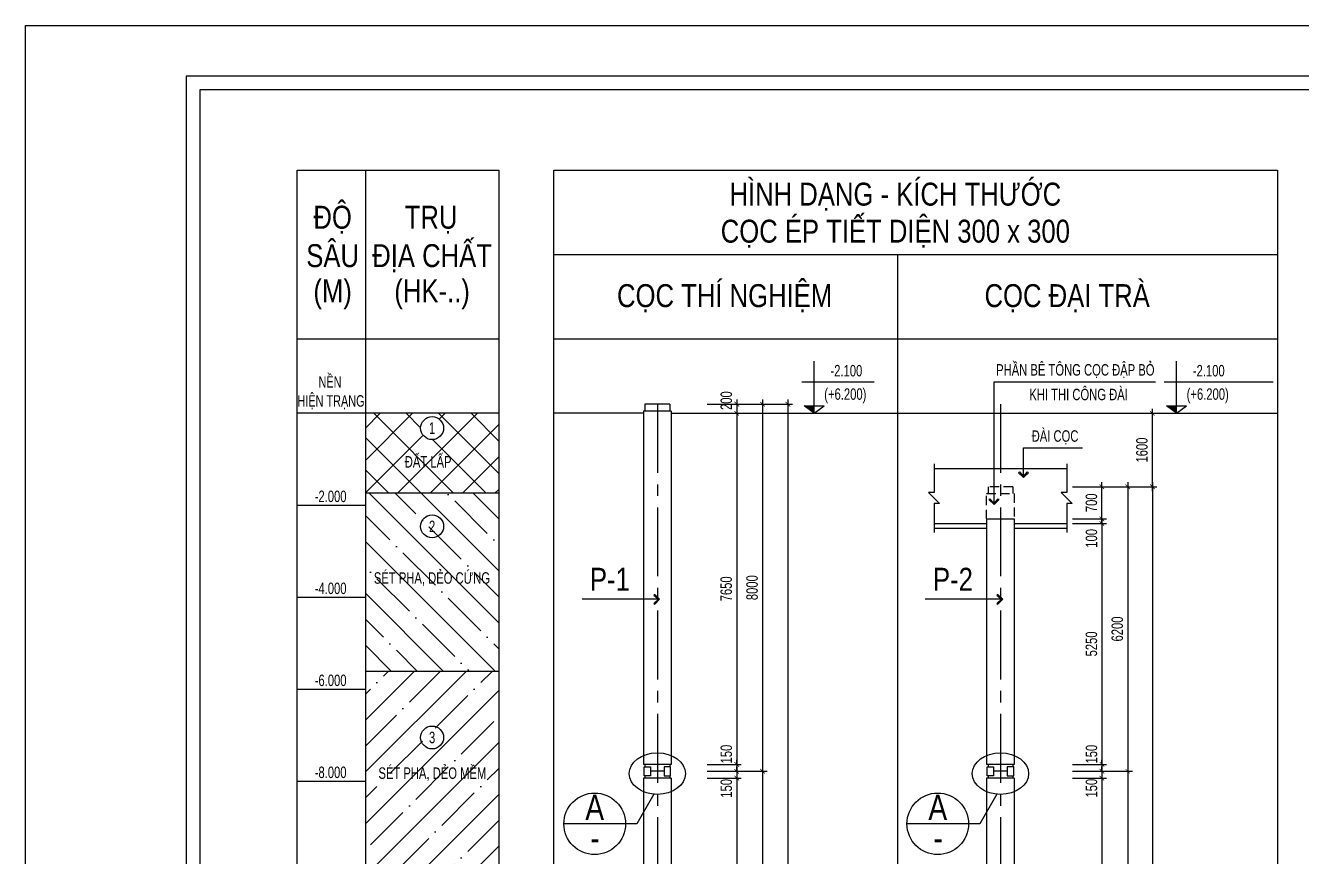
# Model space of a CAD drawing. Extents: x -24357 to 91799, y -17201 to -2351.
# Drawn here: x 24774 to 31722, y -6879 to -2351 of the extents above; entities that cross this region are included whole.
import ezdxf
from ezdxf.enums import TextEntityAlignment as Align

# ---------------------------------------------------------------- set-up
doc = ezdxf.new("R2010")
doc.units = 0
doc.header["$LTSCALE"] = 500
doc.header["$MEASUREMENT"] = 0
doc.header["$PDMODE"] = 3
doc.linetypes.add('CENTER2', pattern=[1.125, 0.75, -0.125, 0.125, -0.125])
doc.linetypes.add('HIDDEN', pattern=[0.375, 0.25, -0.125])
doc.layers.get('0').update_dxf_attribs({"linetype": 'CONTINUOUS'})
doc.layers.get('DEFPOINTS').update_dxf_attribs({"linetype": 'CONTINUOUS'})
for name, color, linetype in [('CDC-KHUNGTEN', 7, 'CONTINUOUS'), ('CDC.01.AXIS', 160, 'CENTER2'), ('CDC.02.DIM', 1, 'CONTINUOUS'), ('CDC.03.BORDER', 3, 'CONTINUOUS'), ('CDC.04.HIDDEN', 8, 'HIDDEN'), ('CDC.06.TEXT', 2, 'CONTINUOUS'), ('CDC.10.HATCH', 251, 'CONTINUOUS'), ('CDC.11.NOTE', 8, 'CONTINUOUS')]:
    doc.layers.add(name, color=color, linetype=linetype)
doc.styles.add('ARIAL', font='arial.ttf', dxfattribs={"width": 0.7})
doc.dimstyles.new('DIM100-25', dxfattribs={"dimscale": 25, "dimtxt": 2.5, "dimasz": 1, "dimexe": 1, "dimexo": 0, "dimgap": 1, "dimtad": 1, "dimdec": 0, "dimlfac": 4, "dimzin": 0, "dimdsep": 46, "dimtxsty": 'ARIAL', "dimblk": 'ARCHTICK', "dimcen": 0, "dimdle": 1, "dimclrd": 1, "dimclre": 1, "dimclrt": 2, "dimadec": 0, "dimazin": 0, "dimtfac": 1, "dimtdec": 0, "dimtix": 1, "dimtmove": 2, "dimatfit": 3, "dimldrblk": 'ARCHTICK', "dimfxl": 1, "dimtolj": 1, "dimtzin": 0, "dimarcsym": 0})

# ---------------------------------------------------------------- blocks, each defined once
blk = doc.blocks.new('_ArchTick')
at = {"color": 0, "linetype": 'ByBlock', "const_width": 0.15}
blk.add_lwpolyline([(-0.5, -0.5), (0.5, 0.5)], dxfattribs=at)
blk = doc.blocks.new('*D267')
at = {"layer": 'CDC.02.DIM', "color": 1, "lineweight": -2, "transparency": 16777216}
for p, q in [((28486, -4414.2), (28812.5, -4414.2)), ((28787.5, -4389.2), (28787.5, -6439.2)), ((28486, -6414.2), (28812.5, -6414.2))]:
    blk.add_line(p, q, dxfattribs=at)
at = {"layer": 'DEFPOINTS', "color": 0, "transparency": 16777216}
for p in [(28486, -4414.2), (28486, -6414.2), (28787.5, -6414.2)]:
    blk.add_point(p, dxfattribs=at)
at = {"layer": 'CDC.02.DIM', "color": 1, "lineweight": -2, "transparency": 16777216, "xscale": 25, "yscale": 25, "zscale": 25}
for p, rotation in [((28787.5, -4414.2), 90), ((28787.5, -6414.2), 270)]:
    blk.add_blockref('_ArchTick', p, dxfattribs=dict(at, rotation=rotation))
at = {"layer": 'CDC.02.DIM', "color": 2, "transparency": 16777216, "insert": (28730.6, -5414.2), "char_height": 62.5, "attachment_point": 5, "rotation": 90, "style": 'ARIAL'}
blk.add_mtext('\\A1;8000', dxfattribs=at)
blk = doc.blocks.new('*D268')
at = {"layer": 'CDC.02.DIM', "color": 1, "lineweight": -2, "transparency": 16777216}
for p, q in [((28486, -4414.2), (28671.7, -4414.2)), ((28646.7, -4389.2), (28646.7, -4489.2)), ((28486, -4464.2), (28671.7, -4464.2))]:
    blk.add_line(p, q, dxfattribs=at)
at = {"layer": 'DEFPOINTS', "color": 0, "transparency": 16777216}
for p in [(28486, -4414.2), (28486, -4464.2), (28646.7, -4464.2)]:
    blk.add_point(p, dxfattribs=at)
at = {"layer": 'CDC.02.DIM', "color": 1, "lineweight": -2, "transparency": 16777216, "xscale": 25, "yscale": 25, "zscale": 25}
for p, rotation in [((28646.7, -4414.2), 90), ((28646.7, -4464.2), 270)]:
    blk.add_blockref('_ArchTick', p, dxfattribs=dict(at, rotation=rotation))
at = {"layer": 'CDC.02.DIM', "color": 2, "transparency": 16777216, "insert": (28590.2, -4395.1), "char_height": 62.5, "attachment_point": 5, "rotation": 90, "style": 'ARIAL'}
blk.add_mtext('\\A1;200', dxfattribs=at)
blk = doc.blocks.new('*D269')
at = {"layer": 'CDC.02.DIM', "color": 1, "lineweight": -2, "transparency": 16777216}
for p, q in [((28646.7, -4439.2), (28646.7, -6401.7)), ((28486, -4464.2), (28671.7, -4464.2)), ((28486, -6376.7), (28671.7, -6376.7))]:
    blk.add_line(p, q, dxfattribs=at)
at = {"layer": 'DEFPOINTS', "color": 0, "transparency": 16777216}
for p in [(28486, -4464.2), (28486, -6376.7), (28646.7, -6376.7)]:
    blk.add_point(p, dxfattribs=at)
at = {"layer": 'CDC.02.DIM', "color": 1, "lineweight": -2, "transparency": 16777216, "xscale": 25, "yscale": 25, "zscale": 25}
for p, rotation in [((28646.7, -4464.2), 90), ((28646.7, -6376.7), 270)]:
    blk.add_blockref('_ArchTick', p, dxfattribs=dict(at, rotation=rotation))
at = {"layer": 'CDC.02.DIM', "color": 2, "transparency": 16777216, "insert": (28589.8, -5420.5), "char_height": 62.5, "attachment_point": 5, "rotation": 90, "style": 'ARIAL'}
blk.add_mtext('\\A1;7650', dxfattribs=at)
blk = doc.blocks.new('*D270')
at = {"layer": 'CDC.02.DIM', "color": 1, "lineweight": -2, "transparency": 16777216}
for p, q in [((28486, -6376.7), (28671.7, -6376.7)), ((28646.7, -6376.7), (28646.7, -6351.7)), ((28646.7, -6376.7), (28646.7, -6414.2)), ((28486, -6414.2), (28671.7, -6414.2)), ((28646.7, -6414.2), (28646.7, -6439.2))]:
    blk.add_line(p, q, dxfattribs=at)
at = {"layer": 'DEFPOINTS', "color": 0, "transparency": 16777216}
for p in [(28486, -6376.7), (28486, -6414.2), (28646.7, -6414.2)]:
    blk.add_point(p, dxfattribs=at)
at = {"layer": 'CDC.02.DIM', "color": 1, "lineweight": -2, "transparency": 16777216, "xscale": 25, "yscale": 25, "zscale": 25}
for p, rotation in [((28646.7, -6376.7), 270), ((28646.7, -6414.2), 90)]:
    blk.add_blockref('_ArchTick', p, dxfattribs=dict(at, rotation=rotation))
at = {"layer": 'CDC.02.DIM', "color": 2, "transparency": 16777216, "insert": (28590.2, -6320.6), "char_height": 62.5, "attachment_point": 5, "rotation": 90, "style": 'ARIAL'}
blk.add_mtext('\\A1;150', dxfattribs=at)
blk = doc.blocks.new('*D271')
at = {"layer": 'CDC.02.DIM', "color": 1, "lineweight": -2, "transparency": 16777216}
for p, q in [((28646.7, -6414.2), (28646.7, -6389.2)), ((28486, -6414.2), (28671.7, -6414.2)), ((28486, -6451.7), (28671.7, -6451.7)), ((28646.7, -6414.2), (28646.7, -6451.7)), ((28646.7, -6451.7), (28646.7, -6476.7))]:
    blk.add_line(p, q, dxfattribs=at)
at = {"layer": 'DEFPOINTS', "color": 0, "transparency": 16777216}
for p in [(28486, -6414.2), (28486, -6451.7), (28646.7, -6451.7)]:
    blk.add_point(p, dxfattribs=at)
at = {"layer": 'CDC.02.DIM', "color": 1, "lineweight": -2, "transparency": 16777216, "xscale": 25, "yscale": 25, "zscale": 25}
for p, rotation in [((28646.7, -6414.2), 270), ((28646.7, -6451.7), 90)]:
    blk.add_blockref('_ArchTick', p, dxfattribs=dict(at, rotation=rotation))
at = {"layer": 'CDC.02.DIM', "color": 2, "transparency": 16777216, "insert": (28590.2, -6507.4), "char_height": 62.5, "attachment_point": 5, "rotation": 90, "style": 'ARIAL'}
blk.add_mtext('\\A1;150', dxfattribs=at)
blk = doc.blocks.new('*D272')
at = {"layer": 'CDC.02.DIM', "color": 1, "lineweight": -2, "transparency": 16777216}
for p, q in [((28787.5, -6389.2), (28787.5, -8439.2)), ((28486, -6414.2), (28812.5, -6414.2)), ((28486, -8414.2), (28812.5, -8414.2))]:
    blk.add_line(p, q, dxfattribs=at)
at = {"layer": 'DEFPOINTS', "color": 0, "transparency": 16777216}
for p in [(28486, -6414.2), (28486, -8414.2), (28787.5, -8414.2)]:
    blk.add_point(p, dxfattribs=at)
at = {"layer": 'CDC.02.DIM', "color": 1, "lineweight": -2, "transparency": 16777216, "xscale": 25, "yscale": 25, "zscale": 25}
for p, rotation in [((28787.5, -6414.2), 90), ((28787.5, -8414.2), 270)]:
    blk.add_blockref('_ArchTick', p, dxfattribs=dict(at, rotation=rotation))
at = {"layer": 'CDC.02.DIM', "color": 2, "transparency": 16777216, "insert": (28730.6, -7414.2), "char_height": 62.5, "attachment_point": 5, "rotation": 90, "style": 'ARIAL'}
blk.add_mtext('\\A1;8000', dxfattribs=at)
blk = doc.blocks.new('*D273')
at = {"layer": 'CDC.02.DIM', "color": 1, "lineweight": -2, "transparency": 16777216}
for p, q in [((28486, -6451.7), (28671.7, -6451.7)), ((28646.7, -6426.7), (28646.7, -8401.7)), ((28486, -8376.7), (28671.7, -8376.7))]:
    blk.add_line(p, q, dxfattribs=at)
at = {"layer": 'DEFPOINTS', "color": 0, "transparency": 16777216}
for p in [(28486, -6451.7), (28486, -8376.7), (28646.7, -8376.7)]:
    blk.add_point(p, dxfattribs=at)
at = {"layer": 'CDC.02.DIM', "color": 1, "lineweight": -2, "transparency": 16777216, "xscale": 25, "yscale": 25, "zscale": 25}
for p, rotation in [((28646.7, -6451.7), 90), ((28646.7, -8376.7), 270)]:
    blk.add_blockref('_ArchTick', p, dxfattribs=dict(at, rotation=rotation))
at = {"layer": 'CDC.02.DIM', "color": 2, "transparency": 16777216, "insert": (28589.8, -7414.2), "char_height": 62.5, "attachment_point": 5, "rotation": 90, "style": 'ARIAL'}
blk.add_mtext('\\A1;7700', dxfattribs=at)
blk = doc.blocks.new('*D276')
at = {"layer": 'CDC.02.DIM', "color": 1, "lineweight": -2, "transparency": 16777216}
for p, q in [((28486, -4414.2), (28950.7, -4414.2)), ((28925.7, -4389.2), (28925.7, -12439.2)), ((28486, -12414.2), (28950.7, -12414.2))]:
    blk.add_line(p, q, dxfattribs=at)
at = {"layer": 'DEFPOINTS', "color": 0, "transparency": 16777216}
for p in [(28486, -4414.2), (28486, -12414.2), (28925.7, -12414.2)]:
    blk.add_point(p, dxfattribs=at)
at = {"layer": 'CDC.02.DIM', "color": 1, "lineweight": -2, "transparency": 16777216, "xscale": 25, "yscale": 25, "zscale": 25}
for p, rotation in [((28925.7, -4414.2), 90), ((28925.7, -12414.2), 270)]:
    blk.add_blockref('_ArchTick', p, dxfattribs=dict(at, rotation=rotation))
at = {"layer": 'CDC.02.DIM', "color": 2, "transparency": 16777216, "insert": (28868.7, -8414.2), "char_height": 62.5, "attachment_point": 5, "rotation": 90, "style": 'ARIAL'}
blk.add_mtext('\\A1;32000', dxfattribs=at)
blk = doc.blocks.new('*D279')
at = {"layer": 'CDC.02.DIM', "color": 1, "lineweight": -2, "transparency": 16777216}
for p, q in [((30776.2, -4839.2), (30776.2, -6439.2)), ((30474.7, -4864.2), (30801.2, -4864.2)), ((30474.7, -6414.2), (30801.2, -6414.2))]:
    blk.add_line(p, q, dxfattribs=at)
at = {"layer": 'DEFPOINTS', "color": 0, "transparency": 16777216}
for p in [(30474.7, -4864.2), (30474.7, -6414.2), (30776.2, -6414.2)]:
    blk.add_point(p, dxfattribs=at)
at = {"layer": 'CDC.02.DIM', "color": 1, "lineweight": -2, "transparency": 16777216, "xscale": 25, "yscale": 25, "zscale": 25}
for p, rotation in [((30776.2, -4864.2), 90), ((30776.2, -6414.2), 270)]:
    blk.add_blockref('_ArchTick', p, dxfattribs=dict(at, rotation=rotation))
at = {"layer": 'CDC.02.DIM', "color": 2, "transparency": 16777216, "insert": (30719.3, -5639.2), "char_height": 62.5, "attachment_point": 5, "rotation": 90, "style": 'ARIAL'}
blk.add_mtext('\\A1;6200', dxfattribs=at)
blk = doc.blocks.new('*D280')
at = {"layer": 'CDC.02.DIM', "color": 1, "lineweight": -2, "transparency": 16777216}
for p, q in [((30474.7, -5064.2), (30660.4, -5064.2)), ((30635.4, -5039.2), (30635.4, -6401.7)), ((30474.7, -6376.7), (30660.4, -6376.7))]:
    blk.add_line(p, q, dxfattribs=at)
at = {"layer": 'DEFPOINTS', "color": 0, "transparency": 16777216}
for p in [(30474.7, -5064.2), (30474.7, -6376.7), (30635.4, -6376.7)]:
    blk.add_point(p, dxfattribs=at)
at = {"layer": 'CDC.02.DIM', "color": 1, "lineweight": -2, "transparency": 16777216, "xscale": 25, "yscale": 25, "zscale": 25}
for p, rotation in [((30635.4, -5064.2), 90), ((30635.4, -6376.7), 270)]:
    blk.add_blockref('_ArchTick', p, dxfattribs=dict(at, rotation=rotation))
at = {"layer": 'CDC.02.DIM', "color": 2, "transparency": 16777216, "insert": (30578.5, -5720.5), "char_height": 62.5, "attachment_point": 5, "rotation": 90, "style": 'ARIAL'}
blk.add_mtext('\\A1;5250', dxfattribs=at)
blk = doc.blocks.new('*D281')
at = {"layer": 'CDC.02.DIM', "color": 1, "lineweight": -2, "transparency": 16777216}
for p, q in [((30474.7, -6376.7), (30660.4, -6376.7)), ((30635.4, -6376.7), (30635.4, -6351.7)), ((30635.4, -6376.7), (30635.4, -6414.2)), ((30474.7, -6414.2), (30660.4, -6414.2)), ((30635.4, -6414.2), (30635.4, -6439.2))]:
    blk.add_line(p, q, dxfattribs=at)
at = {"layer": 'DEFPOINTS', "color": 0, "transparency": 16777216}
for p in [(30474.7, -6376.7), (30474.7, -6414.2), (30635.4, -6414.2)]:
    blk.add_point(p, dxfattribs=at)
at = {"layer": 'CDC.02.DIM', "color": 1, "lineweight": -2, "transparency": 16777216, "xscale": 25, "yscale": 25, "zscale": 25}
for p, rotation in [((30635.4, -6376.7), 270), ((30635.4, -6414.2), 90)]:
    blk.add_blockref('_ArchTick', p, dxfattribs=dict(at, rotation=rotation))
at = {"layer": 'CDC.02.DIM', "color": 2, "transparency": 16777216, "insert": (30578.9, -6321), "char_height": 62.5, "attachment_point": 5, "rotation": 90, "style": 'ARIAL'}
blk.add_mtext('\\A1;150', dxfattribs=at)
blk = doc.blocks.new('*D282')
at = {"layer": 'CDC.02.DIM', "color": 1, "lineweight": -2, "transparency": 16777216}
for p, q in [((30635.4, -6414.2), (30635.4, -6389.2)), ((30474.7, -6414.2), (30660.4, -6414.2)), ((30474.7, -6451.7), (30660.4, -6451.7)), ((30635.4, -6414.2), (30635.4, -6451.7)), ((30635.4, -6451.7), (30635.4, -6476.7))]:
    blk.add_line(p, q, dxfattribs=at)
at = {"layer": 'DEFPOINTS', "color": 0, "transparency": 16777216}
for p in [(30474.7, -6414.2), (30474.7, -6451.7), (30635.4, -6451.7)]:
    blk.add_point(p, dxfattribs=at)
at = {"layer": 'CDC.02.DIM', "color": 1, "lineweight": -2, "transparency": 16777216, "xscale": 25, "yscale": 25, "zscale": 25}
for p, rotation in [((30635.4, -6414.2), 270), ((30635.4, -6451.7), 90)]:
    blk.add_blockref('_ArchTick', p, dxfattribs=dict(at, rotation=rotation))
at = {"layer": 'CDC.02.DIM', "color": 2, "transparency": 16777216, "insert": (30578.9, -6506.3), "char_height": 62.5, "attachment_point": 5, "rotation": 90, "style": 'ARIAL'}
blk.add_mtext('\\A1;150', dxfattribs=at)
blk = doc.blocks.new('*D283')
at = {"layer": 'CDC.02.DIM', "color": 1, "lineweight": -2, "transparency": 16777216}
for p, q in [((30776.2, -6389.2), (30776.2, -8439.2)), ((30474.7, -6414.2), (30801.2, -6414.2)), ((30474.7, -8414.2), (30801.2, -8414.2))]:
    blk.add_line(p, q, dxfattribs=at)
at = {"layer": 'DEFPOINTS', "color": 0, "transparency": 16777216}
for p in [(30474.7, -6414.2), (30474.7, -8414.2), (30776.2, -8414.2)]:
    blk.add_point(p, dxfattribs=at)
at = {"layer": 'CDC.02.DIM', "color": 1, "lineweight": -2, "transparency": 16777216, "xscale": 25, "yscale": 25, "zscale": 25}
for p, rotation in [((30776.2, -6414.2), 90), ((30776.2, -8414.2), 270)]:
    blk.add_blockref('_ArchTick', p, dxfattribs=dict(at, rotation=rotation))
at = {"layer": 'CDC.02.DIM', "color": 2, "transparency": 16777216, "insert": (30719.3, -7414.2), "char_height": 62.5, "attachment_point": 5, "rotation": 90, "style": 'ARIAL'}
blk.add_mtext('\\A1;8000', dxfattribs=at)
blk = doc.blocks.new('*D284')
at = {"layer": 'CDC.02.DIM', "color": 1, "lineweight": -2, "transparency": 16777216}
for p, q in [((30474.7, -6451.7), (30660.4, -6451.7)), ((30635.4, -6426.7), (30635.4, -8401.7)), ((30474.7, -8376.7), (30660.4, -8376.7))]:
    blk.add_line(p, q, dxfattribs=at)
at = {"layer": 'DEFPOINTS', "color": 0, "transparency": 16777216}
for p in [(30474.7, -6451.7), (30474.7, -8376.7), (30635.4, -8376.7)]:
    blk.add_point(p, dxfattribs=at)
at = {"layer": 'CDC.02.DIM', "color": 1, "lineweight": -2, "transparency": 16777216, "xscale": 25, "yscale": 25, "zscale": 25}
for p, rotation in [((30635.4, -6451.7), 90), ((30635.4, -8376.7), 270)]:
    blk.add_blockref('_ArchTick', p, dxfattribs=dict(at, rotation=rotation))
at = {"layer": 'CDC.02.DIM', "color": 2, "transparency": 16777216, "insert": (30578.5, -7414.2), "char_height": 62.5, "attachment_point": 5, "rotation": 90, "style": 'ARIAL'}
blk.add_mtext('\\A1;7700', dxfattribs=at)
blk = doc.blocks.new('*D287')
at = {"layer": 'CDC.02.DIM', "color": 1, "lineweight": -2, "transparency": 16777216}
for p, q in [((30910.4, -4839.2), (30910.4, -12439.2)), ((30474.7, -4864.2), (30935.4, -4864.2)), ((30474.7, -12414.2), (30935.4, -12414.2))]:
    blk.add_line(p, q, dxfattribs=at)
at = {"layer": 'DEFPOINTS', "color": 0, "transparency": 16777216}
for p in [(30474.7, -4864.2), (30474.7, -12414.2), (30910.4, -12414.2)]:
    blk.add_point(p, dxfattribs=at)
at = {"layer": 'CDC.02.DIM', "color": 1, "lineweight": -2, "transparency": 16777216, "xscale": 25, "yscale": 25, "zscale": 25}
for p, rotation in [((30910.4, -4864.2), 90), ((30910.4, -12414.2), 270)]:
    blk.add_blockref('_ArchTick', p, dxfattribs=dict(at, rotation=rotation))
at = {"layer": 'CDC.02.DIM', "color": 2, "transparency": 16777216, "insert": (30853.5, -8639.2), "char_height": 62.5, "attachment_point": 5, "rotation": 90, "style": 'ARIAL'}
blk.add_mtext('\\A1;30200', dxfattribs=at)
blk = doc.blocks.new('*D300')
at = {"layer": 'CDC.02.DIM', "color": 1, "lineweight": -2, "transparency": 16777216}
for p, q in [((30474.7, -5039.2), (30660.4, -5039.2)), ((30474.7, -5064.2), (30660.4, -5064.2)), ((30635.4, -5039.2), (30635.4, -5014.2)), ((30635.4, -5064.2), (30635.4, -5039.2)), ((30635.4, -5064.2), (30635.4, -5089.2))]:
    blk.add_line(p, q, dxfattribs=at)
at = {"layer": 'DEFPOINTS', "color": 0, "transparency": 16777216}
for p in [(30474.7, -5039.2), (30474.7, -5064.2), (30635.4, -5039.2)]:
    blk.add_point(p, dxfattribs=at)
at = {"layer": 'CDC.02.DIM', "color": 1, "lineweight": -2, "transparency": 16777216, "xscale": 25, "yscale": 25, "zscale": 25}
for p, rotation in [((30635.4, -5039.2), 270), ((30635.4, -5064.2), 90)]:
    blk.add_blockref('_ArchTick', p, dxfattribs=dict(at, rotation=rotation))
at = {"layer": 'CDC.02.DIM', "color": 2, "transparency": 16777216, "insert": (30578.9, -5145.4), "char_height": 62.5, "attachment_point": 5, "rotation": 90, "style": 'ARIAL'}
blk.add_mtext('\\A1;100', dxfattribs=at)
blk = doc.blocks.new('*D301')
at = {"layer": 'CDC.02.DIM', "color": 1, "lineweight": -2, "transparency": 16777216}
for p, q in [((30635.4, -5064.2), (30635.4, -4839.2)), ((30474.7, -4864.2), (30660.4, -4864.2)), ((30474.7, -5039.2), (30660.4, -5039.2))]:
    blk.add_line(p, q, dxfattribs=at)
at = {"layer": 'DEFPOINTS', "color": 0, "transparency": 16777216}
for p in [(30474.7, -4864.2), (30635.4, -4864.2), (30474.7, -5039.2)]:
    blk.add_point(p, dxfattribs=at)
at = {"layer": 'CDC.02.DIM', "color": 1, "lineweight": -2, "transparency": 16777216, "xscale": 25, "yscale": 25, "zscale": 25}
for p, rotation in [((30635.4, -4864.2), 90), ((30635.4, -5039.2), 270)]:
    blk.add_blockref('_ArchTick', p, dxfattribs=dict(at, rotation=rotation))
at = {"layer": 'CDC.02.DIM', "color": 2, "transparency": 16777216, "insert": (30578.5, -4951.7), "char_height": 62.5, "attachment_point": 5, "rotation": 90, "style": 'ARIAL'}
blk.add_mtext('\\A1;700', dxfattribs=at)
blk = doc.blocks.new('*D302')
at = {"layer": 'CDC.02.DIM', "color": 1, "lineweight": -2, "transparency": 16777216}
for p, q in [((30910.4, -4889.2), (30910.4, -4439.2)), ((30474.7, -4464.2), (30935.4, -4464.2)), ((30474.7, -4864.2), (30935.4, -4864.2))]:
    blk.add_line(p, q, dxfattribs=at)
at = {"layer": 'DEFPOINTS', "color": 0, "transparency": 16777216}
for p in [(30474.7, -4464.2), (30910.4, -4464.2), (30474.7, -4864.2)]:
    blk.add_point(p, dxfattribs=at)
at = {"layer": 'CDC.02.DIM', "color": 1, "lineweight": -2, "transparency": 16777216, "xscale": 25, "yscale": 25, "zscale": 25}
for p, rotation in [((30910.4, -4464.2), 90), ((30910.4, -4864.2), 270)]:
    blk.add_blockref('_ArchTick', p, dxfattribs=dict(at, rotation=rotation))
at = {"layer": 'CDC.02.DIM', "color": 2, "transparency": 16777216, "insert": (30853.5, -4664.2), "char_height": 62.5, "attachment_point": 5, "rotation": 90, "style": 'ARIAL'}
blk.add_mtext('\\A1;1600', dxfattribs=at)
blk = doc.blocks.new('KHUNG A1')
at = {"layer": 'CDC-KHUNGTEN'}
blk.add_lwpolyline([(10366.22, 712.17), (10366.22, 1278.17), (9655.22, 1278.17), (9655.22, 712.17)], close=True, dxfattribs=at)
at = {"layer": 'CDC.10.HATCH', "color": 8}
blk.add_lwpolyline([(9652.22, 709.17), (10447.22, 709.17), (10447.22, 1281.17), (9652.22, 1281.17)], close=True, dxfattribs=at)
at = {"layer": 'DEFPOINTS', "color": 1}
blk.add_lwpolyline([(9617.22, 698.17), (9617.22, 1292.17), (10458.22, 1292.17), (10458.22, 698.17), (9617.22, 698.17)], close=True, dxfattribs=at)

msp = doc.modelspace()

# ---------------------------------------------------------------- hatches: boundary and pattern name
at = {"layer": 'CDC.10.HATCH'}
h = msp.add_hatch(dxfattribs=at)
h.set_pattern_fill('ANSI37', color=256, scale=1000, style=0)
h.set_pattern_definition([(45, (-56044.4, -142544.5), (-88.38835, 88.38835), []), (135, (-56044.4, -142544.5), (-88.38835, -88.38835), [])])
h.paths.add_polyline_path([(27351.16, -4464.24), (26624.69, -4464.24), (26624.69, -4899.58), (27351.16, -4899.58)])
h.paths.add_polyline_path([(26925.42, -4544.9, -1), (27050.42, -4544.9, -1)], flags=16)
h.paths.add_polyline_path([(26967.46, -4591.78), (27008.39, -4591.78), (27008.39, -4498.03), (26967.46, -4498.03)], flags=8)
h.paths.add_polyline_path([(26837.5, -4782.71), (27121.58, -4782.71), (27121.58, -4644.32), (26837.5, -4644.32)], flags=24)
h = msp.add_hatch(dxfattribs=at)
h.set_pattern_fill('ANSI35', color=256, scale=800, angle=90, style=0)
h.set_pattern_definition([(135, (-56044.4, -142544.5), (-141.42136, -141.42136), []), (135, (-56044.4, -142403.08), (-141.42136, -141.42136), [250, -50, 0, -50])])
h.paths.add_polyline_path([(26624.69, -4899.58), (26624.69, -5869.99), (27351.16, -5869.99), (27351.16, -4899.58)])
h.paths.add_polyline_path([(26955.24, -5127.18), (27020.61, -5127.18), (27020.61, -5033.05), (26955.24, -5033.05)], flags=24)
h.paths.add_polyline_path([(26648, -5427.61), (27326.23, -5427.61), (27326.23, -5291.65), (26648, -5291.65)], flags=24)
h = msp.add_hatch(dxfattribs=at)
h.set_pattern_fill('ANSI35', color=256, scale=800, style=0)
h.set_pattern_definition([(45, (-56044.4, -142544.5), (-141.42136, 141.42136), []), (45, (-55902.98, -142544.5), (-141.42136, 141.42136), [250, -50, 0, -50])])
h.paths.add_polyline_path([(26624.69, -9976.74), (27351.16, -9976.74), (27351.16, -5869.99), (26624.69, -5869.99)])
h.paths.add_polyline_path([(26954.96, -6278.57), (27020.89, -6278.57), (27020.89, -6182.77), (26954.96, -6182.77)], flags=24)
h.paths.add_polyline_path([(26672.91, -6490.68), (27305.72, -6490.68), (27305.72, -6354.72), (26672.91, -6354.72)], flags=24)

# ---------------------------------------------------------------- linework, layer by layer
at = {"layer": 'CDC.01.AXIS'}
for p, q in [((28214.41, -4414.24), (28214.41, -12540.15)), ((30082.71, -4414.24), (30082.71, -12540.15))]:
    msp.add_line(p, q, dxfattribs=at)
at = {"layer": 'CDC.03.BORDER'}
for p, q in [((26624.69, -3138.9), (26624.69, -13550.39)), ((27651.16, -3598.9), (31592.45, -3598.9)), ((29521.8, -3598.9), (29521.8, -13550.39)), ((26253.64, -4058.9), (27351.16, -4058.9)), ((27651.16, -4058.9), (31592.45, -4058.9)), ((28281.91, -4414.24), (28146.91, -4414.24)), ((28146.91, -4414.24), (28146.91, -4451.74)), ((28281.91, -4414.24), (28281.91, -4451.74)), ((27351.16, -4464.24), (26253.64, -4464.24)), ((28139.41, -4464.24), (27651.16, -4464.24)), ((28289.41, -4451.74), (28139.41, -4451.74)), ((28139.41, -4451.74), (28139.41, -6376.74)), ((28289.41, -4451.74), (28289.41, -6376.74)), ((28289.41, -4464.24), (31592.45, -4464.24)), ((29721.71, -4764.24), (30443.7, -4764.24)), ((27351.16, -4899.58), (26624.69, -4899.58)), ((26253.64, -4965.38), (26624.69, -4965.38)), ((29721.71, -5064.24), (30007.71, -5064.24)), ((30007.71, -5039.24), (30007.71, -6376.74)), ((30007.71, -5039.24), (30157.71, -5039.24)), ((30157.71, -5039.24), (30157.71, -6376.74)), ((30157.71, -5064.24), (30443.7, -5064.24)), ((29721.71, -5089.24), (30007.71, -5089.24)), ((30157.71, -5089.24), (30443.7, -5089.24)), ((26253.64, -5466.52), (26624.69, -5466.52)), ((27351.16, -5869.99), (26624.69, -5869.99)), ((26253.64, -5967.65), (26624.69, -5967.65)), ((28289.41, -6376.74), (28139.41, -6376.74)), ((28146.91, -6376.74), (28146.91, -6389.24)), ((28281.91, -6376.74), (28281.91, -6389.24)), ((30157.71, -6376.74), (30007.71, -6376.74)), ((30015.21, -6376.74), (30015.21, -6389.24)), ((30150.21, -6376.74), (30150.21, -6389.24)), ((28289.41, -6451.74), (28139.41, -6451.74)), ((28139.41, -6451.74), (28139.41, -8376.74)), ((28146.91, -6439.29), (28146.91, -6451.74)), ((28251.91, -6414.24), (28176.91, -6414.24)), ((28281.91, -6439.29), (28281.91, -6451.74)), ((28289.41, -6451.74), (28289.41, -8376.74)), ((30157.71, -6451.74), (30007.71, -6451.74)), ((30007.71, -6451.74), (30007.71, -8376.74)), ((30015.21, -6439.29), (30015.21, -6451.74)), ((30120.21, -6414.24), (30045.21, -6414.24)), ((30150.21, -6439.29), (30150.21, -6451.74)), ((30157.71, -6451.74), (30157.71, -8376.74)), ((26253.64, -6468.79), (26624.69, -6468.79))]:
    msp.add_line(p, q, dxfattribs=at)
for points in [[(26253.64, -3138.9), (27351.16, -3138.9), (27351.16, -13550.39), (26253.64, -13550.39)], [(27651.16, -3138.9), (31592.45, -3138.9), (31592.45, -13550.39), (27651.16, -13550.39)], [(28141.91, -6389.24), (28176.91, -6389.24), (28176.91, -6439.29), (28141.91, -6439.29)], [(28286.91, -6389.24), (28251.91, -6389.24), (28251.91, -6439.29), (28286.91, -6439.29)], [(30010.21, -6389.24), (30045.21, -6389.24), (30045.21, -6439.29), (30010.21, -6439.29)], [(30155.21, -6389.24), (30120.21, -6389.24), (30120.21, -6439.29), (30155.21, -6439.29)]]:
    msp.add_lwpolyline(points, close=True, dxfattribs=at)
at = {"layer": 'CDC.04.HIDDEN', "ltscale": 0.4}
for p, q in [((30007.71, -5039.24), (30007.71, -4901.74)), ((30007.71, -4901.74), (30157.71, -4901.74)), ((30150.21, -4864.24), (30015.21, -4864.24)), ((30015.21, -4864.24), (30015.21, -4901.74)), ((30150.21, -4864.24), (30150.21, -4901.74)), ((30157.71, -4901.74), (30157.71, -5039.24))]:
    msp.add_line(p, q, dxfattribs=at)
at = {"layer": 'CDC.11.NOTE'}
for p, q in [((29068.28, -4464.24), (29068.28, -4180.08)), ((31041.76, -4464.24), (31041.76, -4180.08)), ((29001.38, -4293.31), (29395.51, -4293.31)), ((30974.86, -4293.31), (31568.99, -4293.31)), ((29068.28, -4464.24), (29014.28, -4422.86)), ((29014.28, -4422.86), (29122.28, -4422.86)), ((29068.28, -4464.24), (29122.28, -4422.86)), ((31041.76, -4464.24), (30987.76, -4422.86)), ((30987.76, -4422.86), (31095.76, -4422.86)), ((31041.76, -4464.24), (31095.76, -4422.86)), ((28925.66, -4464.24), (29210.91, -4464.24)), ((30899.13, -4464.24), (31184.39, -4464.24))]:
    msp.add_line(p, q, dxfattribs=at)
for points in [[(30048.19, -4961.49), (30021.47, -4934.76), (30025.92, -4930.31), (30048.19, -4955.19), (30070.47, -4930.31), (30074.92, -4934.76), (30048.19, -4961.49), (30048.19, -4961.49), (30048.19, -4292.74), (30927.42, -4292.74)], [(30208.52, -4814.52), (30181.79, -4787.79), (30186.24, -4783.33), (30208.52, -4808.22), (30230.79, -4783.33), (30235.25, -4787.79), (30208.52, -4814.52), (30208.52, -4814.52), (30208.52, -4653.09), (30530.15, -4653.09)], [(29721.71, -4739.24), (29721.71, -4894.86), (29691.71, -4894.86), (29751.71, -4954.86), (29721.71, -4954.86), (29721.71, -5114.24)], [(30443.7, -4739.24), (30443.7, -4894.86), (30413.7, -4894.86), (30473.7, -4954.86), (30443.7, -4954.86), (30443.7, -5114.24)], [(28226.91, -5477.3), (28200.18, -5450.57), (28195.73, -5455.03), (28220.61, -5477.3), (28195.73, -5499.58), (28200.18, -5504.03), (28226.91, -5477.3), (28226.91, -5477.3), (27804.76, -5477.3)], [(30095.21, -5477.3), (30068.48, -5450.57), (30064.02, -5455.03), (30088.91, -5477.3), (30064.02, -5499.58), (30068.48, -5504.03), (30095.21, -5477.3), (30095.21, -5477.3), (29673.05, -5477.3)], [(28195.47, -6539.48), (28102.47, -6700.57), (27705.63, -6700.57)], [(30063.76, -6539.48), (29970.76, -6700.57), (29573.92, -6700.57)]]:
    msp.add_lwpolyline(points, dxfattribs=at)
for centre, radius in [((26987.92, -4544.9), 62.5), ((26987.92, -5080.24), 62.5), ((26987.92, -6230.24), 62.5), ((27873.33, -6700.57), 167.71), ((29741.63, -6700.57), 167.71)]:
    msp.add_circle(centre, radius, dxfattribs=at)
for centre in [(28214.41, -6427.12), (30082.71, -6427.12)]:
    msp.add_ellipse(centre, major_axis=(153.57, 0), ratio=0.7373071, dxfattribs=at)
for points in [[(29014.28, -4422.86), (29068.28, -4464.24), (29068.28, -4422.86), (29068.28, -4464.24)], [(30987.76, -4422.86), (31041.76, -4464.24), (31041.76, -4422.86), (31041.76, -4464.24)]]:
    msp.add_solid(points, dxfattribs=at)

# ---------------------------------------------------------------- block references
at = {"xscale": 25, "yscale": 25, "zscale": 25}
msp.add_blockref('KHUNG A1', (-215656.95, -34655.74), dxfattribs=at)

# ---------------------------------------------------------------- texts
at = {"layer": 'CDC.06.TEXT', "style": 'ARIAL', "width": 0.8}
for s, p in [('HÌNH DẠNG - KÍCH THƯỚC', (29510.53, -3332.54)), ('ĐỘ', (26446.12, -3458.45)), ('TRỤ', (26982.31, -3458.45)), ('CỌC ÉP TIẾT DIỆN 300 x 300', (29510.53, -3534.42)), ('SÂU', (26446.12, -3667.67)), ('ĐỊA CHẤT', (26987.83, -3667.67)), ('(M)', (26446.12, -3859.53)), ('(HK-..)', (26987.83, -3859.53)), ('CỌC THÍ NGHIỆM', (28580.79, -3885.55)), ('CỌC ĐẠI TRÀ', (30446.37, -3885.55)), ('P-1', (27955.94, -5430.73)), ('P-2', (29824.23, -5430.73))]:
    msp.add_text(s, height=125, dxfattribs=at).set_placement(p, align=Align.CENTER)
at = {"layer": 'CDC.06.TEXT', "style": 'ARIAL', "width": 0.7}
for s, p in [('-2.100', (29243.89, -4231.96)), ('-2.100', (31217.36, -4231.96)), ('-2.000', (26435.16, -4916.51)), ('-4.000', (26435.16, -5417.65)), ('-6.000', (26435.16, -5918.79)), ('-8.000', (26435.16, -6419.92))]:
    msp.add_text(s, height=62.5, dxfattribs=at).set_placement(p, align=Align.MIDDLE)
at = {"layer": 'CDC.06.TEXT', "style": 'ARIAL'}
for s, width, p in [('PHẦN BÊ TÔNG CỌC ĐẬP BỎ', 0.7, (30059.41, -4258.75)), ('NỀN', 0.68, (26369.06, -4324.4)), ('HIỆN TRẠNG', 0.68, (26254.16, -4428.01)), ('(+6.200)', 0.7, (29123.48, -4390.66)), ('KHI THI CÔNG ĐÀI', 0.7, (30240.27, -4392.83)), ('(+6.200)', 0.7, (31096.96, -4390.66)), ('ĐÀI CỌC', 0.7, (30253, -4619.1)), ('ĐẤT LẤP', 0.7, (26838.79, -4759.65)), ('SÉT PHA, DẺO CỨNG', 0.7, (26670.66, -5392.58)), ('SÉT PHA, DẺO MỀM', 0.7, (26695.57, -6455.65))]:
    msp.add_text(s, height=62.5, dxfattribs=dict(at, width=width)).set_placement(p)
for s, height, width, p in [('1', 62.5, 0.7, (26987.92, -4544.9)), ('2', 62.5, 0.7, (26987.92, -5080.24)), ('3', 62.5, 0.7, (26987.92, -6230.24)), ('A', 137.5, 0.8, (27873.33, -6611.38)), ('A', 137.5, 0.8, (29741.63, -6611.38)), ('-', 137.5, 0.8, (27874.93, -6777.58)), ('-', 137.5, 0.8, (29743.22, -6777.58))]:
    msp.add_text(s, height=height, dxfattribs=dict(at, width=width)).set_placement(p, align=Align.MIDDLE_CENTER)

# ---------------------------------------------------------------- dimensions: what is measured, and where the dimension line sits
at = {"layer": 'CDC.02.DIM'}
for base, p1, p2, picture, middle in [((28646.73, -4464.24), (28486.05, -4414.24), (28486.05, -4464.24), '*D268', (28590.23, -4395.11)), ((30635.4, -5039.24), (30474.71, -5064.24), (30474.71, -5039.24), '*D300', (30578.9, -5145.42)), ((28646.73, -6414.24), (28486.05, -6376.74), (28486.05, -6414.24), '*D270', (28590.23, -6320.62)), ((30635.4, -6414.24), (30474.71, -6376.74), (30474.71, -6414.24), '*D281', (30578.9, -6321.05)), ((28646.73, -6451.74), (28486.05, -6414.24), (28486.05, -6451.74), '*D271', (28590.23, -6507.42)), ((30635.4, -6451.74), (30474.71, -6414.24), (30474.71, -6451.74), '*D282', (30578.9, -6506.3))]:
    dim = msp.add_linear_dim(base=base, p1=p1, p2=p2, angle=90, dimstyle='DIM100-25', dxfattribs=at)
    dim.commit()
    dim.dimension.update_dxf_attribs({"geometry": picture, "text_midpoint": middle, "dimtype": 160})
for base, p1, p2, picture, middle in [((28787.52, -6414.24), (28486.05, -4414.24), (28486.05, -6414.24), '*D267', (28730.61, -5414.24)), ((28925.66, -12414.24), (28486.05, -4414.24), (28486.05, -12414.24), '*D276', (28868.73, -8414.24)), ((28646.73, -6376.74), (28486.05, -4464.24), (28486.05, -6376.74), '*D269', (28589.82, -5420.49)), ((30910.4, -4464.24), (30474.71, -4864.24), (30474.71, -4464.24), '*D302', (30853.49, -4664.24)), ((30776.18, -6414.24), (30474.71, -4864.24), (30474.71, -6414.24), '*D279', (30719.27, -5639.24)), ((30910.4, -12414.24), (30474.71, -4864.24), (30474.71, -12414.24), '*D287', (30853.47, -8639.24)), ((30635.4, -4864.24), (30474.71, -5039.24), (30474.71, -4864.24), '*D301', (30578.49, -4951.74)), ((30635.4, -6376.74), (30474.71, -5064.24), (30474.71, -6376.74), '*D280', (30578.49, -5720.49)), ((28787.52, -8414.24), (28486.05, -6414.24), (28486.05, -8414.24), '*D272', (28730.61, -7414.24)), ((30776.18, -8414.24), (30474.71, -6414.24), (30474.71, -8414.24), '*D283', (30719.27, -7414.24)), ((28646.73, -8376.74), (28486.05, -6451.74), (28486.05, -8376.74), '*D273', (28589.82, -7414.24)), ((30635.4, -8376.74), (30474.71, -6451.74), (30474.71, -8376.74), '*D284', (30578.49, -7414.24))]:
    dim = msp.add_linear_dim(base=base, p1=p1, p2=p2, angle=90, dimstyle='DIM100-25', dxfattribs=at)
    dim.commit()
    dim.dimension.update_dxf_attribs({"geometry": picture, "text_midpoint": middle})

doc.saveas('drawing.dxf')
